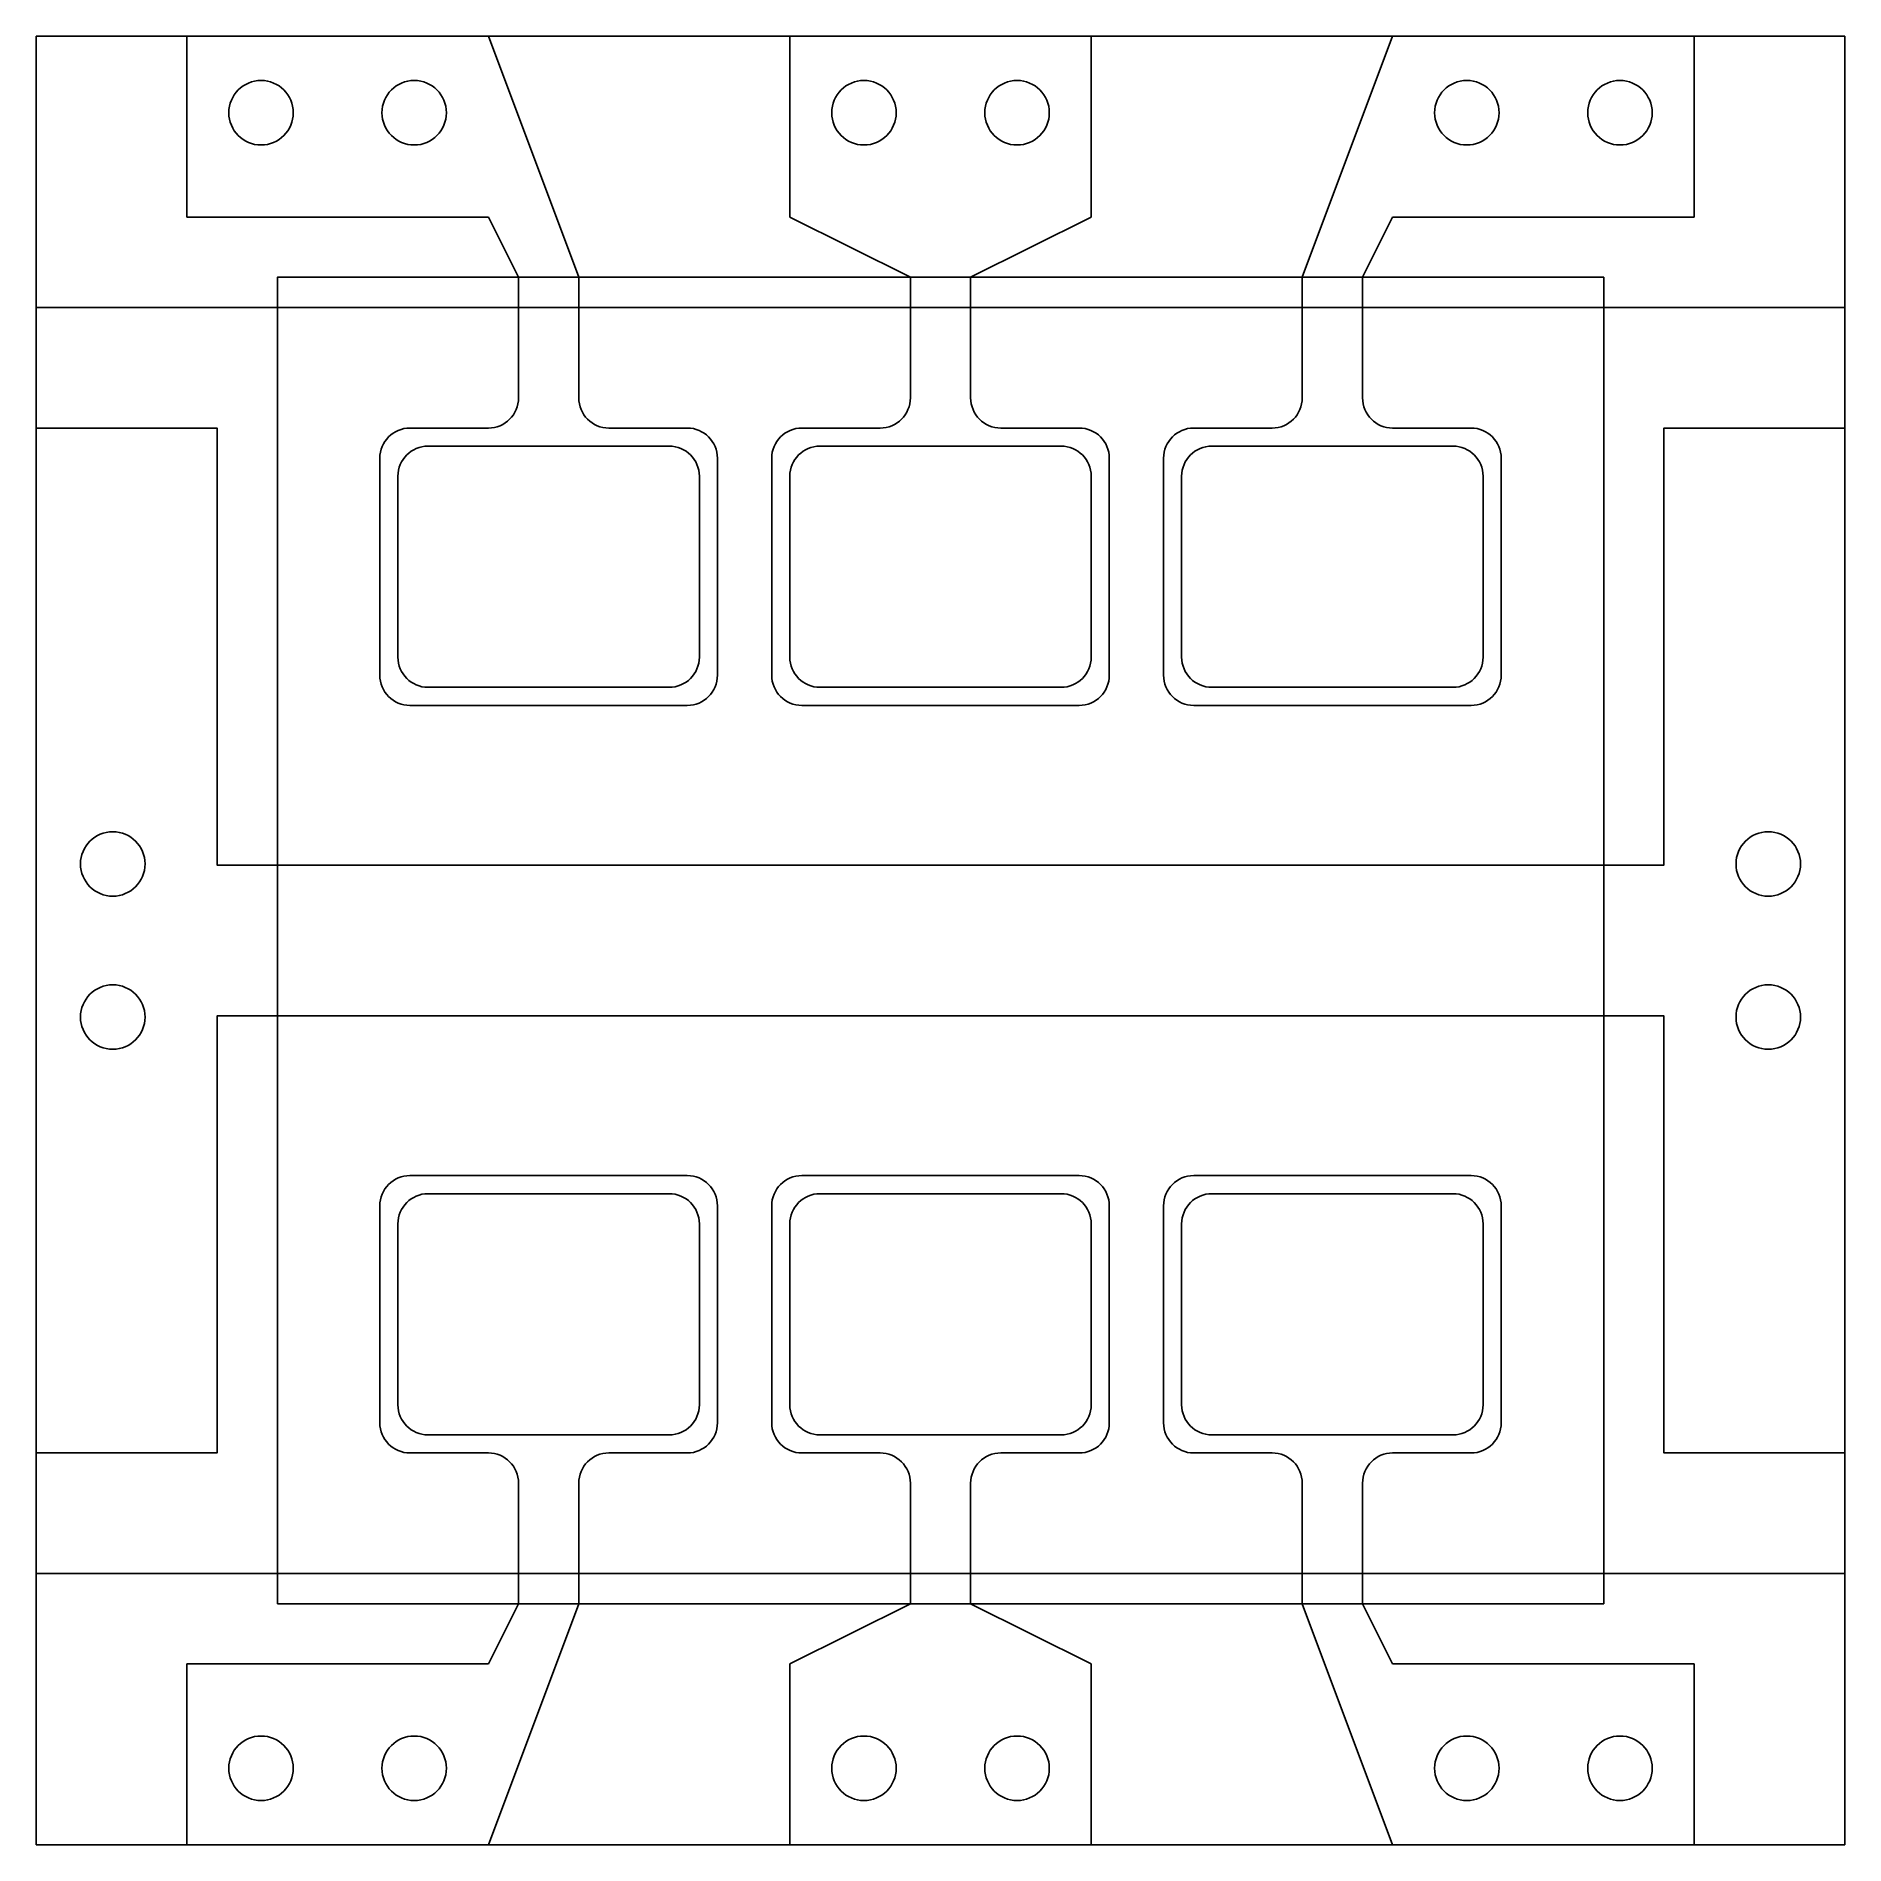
# Model space of a CAD drawing. Header units: millimetres. Extents: x 0 to 30, y 0 to 30.
import ezdxf

# ---------------------------------------------------------------- set-up
doc = ezdxf.new("R2010")
doc.units = ezdxf.units.MM
for name, color, linetype in [('encapsulation', 3, 'Continuous'), ('glassOutline', 7, 'Continuous'), ('lightMask-small-lower', 2, 'Continuous'), ('lightMask-small-upper', 2, 'Continuous'), ('pinPlacements', 6, 'Continuous'), ('pixel-electrodes-small-lower', 4, 'Continuous'), ('pixel-electrodes-small-upper', 4, 'Continuous'), ('TC-electrode-small', 4, 'Continuous'), ('TC-etch-lines', 1, 'Continuous')]:
    doc.layers.add(name, color=color, linetype=linetype)

msp = doc.modelspace()

# ---------------------------------------------------------------- linework, layer by layer
at = {"layer": 'encapsulation'}
msp.add_lwpolyline([(4, 4), (26, 4), (26, 26), (4, 26)], close=True, dxfattribs=at)
at = {"layer": 'glassOutline'}
msp.add_lwpolyline([(0, 0), (30, 0), (30, 30), (0, 30)], close=True, dxfattribs=at)
at = {"layer": 'lightMask-small-lower'}
for p, q in [((10.5, 10.8), (6.5, 10.8)), ((17, 10.8), (13, 10.8)), ((23.5, 10.8), (19.5, 10.8)), ((6, 10.3), (6, 7.3)), ((11, 7.3), (11, 10.3)), ((12.5, 10.3), (12.5, 7.3)), ((17.5, 7.3), (17.5, 10.3)), ((19, 10.3), (19, 7.3)), ((24, 7.3), (24, 10.3)), ((6.5, 6.8), (10.5, 6.8)), ((13, 6.8), (17, 6.8)), ((19.5, 6.8), (23.5, 6.8))]:
    msp.add_line(p, q, dxfattribs=at)
for centre, start, end in [((6.5, 10.3), 90, 180), ((10.5, 10.3), 0, 90), ((13, 10.3), 90, 180), ((17, 10.3), 0, 90), ((19.5, 10.3), 90, 180), ((23.5, 10.3), 0, 90), ((6.5, 7.3), 180, 270), ((10.5, 7.3), 270, 0), ((13, 7.3), 180, 270), ((17, 7.3), 270, 0), ((19.5, 7.3), 180, 270), ((23.5, 7.3), 270, 0)]:
    msp.add_arc(centre, 0.5, start, end, dxfattribs=at)
at = {"layer": 'lightMask-small-upper'}
for p, q in [((10.5, 23.2), (6.5, 23.2)), ((17, 23.2), (13, 23.2)), ((23.5, 23.2), (19.5, 23.2)), ((6, 22.7), (6, 19.7)), ((11, 19.7), (11, 22.7)), ((12.5, 22.7), (12.5, 19.7)), ((17.5, 19.7), (17.5, 22.7)), ((19, 22.7), (19, 19.7)), ((24, 19.7), (24, 22.7)), ((6.5, 19.2), (10.5, 19.2)), ((13, 19.2), (17, 19.2)), ((19.5, 19.2), (23.5, 19.2))]:
    msp.add_line(p, q, dxfattribs=at)
for centre, start, end in [((6.5, 22.7), 90, 180), ((10.5, 22.7), 0, 90), ((13, 22.7), 90, 180), ((17, 22.7), 0, 90), ((19.5, 22.7), 90, 180), ((23.5, 22.7), 0, 90), ((6.5, 19.7), 180, 270), ((10.5, 19.7), 270, 0), ((13, 19.7), 180, 270), ((17, 19.7), 270, 0), ((19.5, 19.7), 180, 270), ((23.5, 19.7), 270, 0)]:
    msp.add_arc(centre, 0.5, start, end, dxfattribs=at)
at = {"layer": 'pinPlacements'}
for centre in [(3.73, 28.73), (6.27, 28.73), (13.73, 28.73), (16.27, 28.73), (23.73, 28.73), (26.27, 28.73), (1.27, 16.27), (28.73, 16.27), (1.27, 13.73), (28.73, 13.73), (3.73, 1.27), (6.27, 1.27), (13.73, 1.27), (16.27, 1.27), (23.73, 1.27), (26.27, 1.27)]:
    msp.add_circle(centre, 0.535, dxfattribs=at)
at = {"layer": 'pixel-electrodes-small-lower'}
for p, q in [((10.8, 11.1), (6.2, 11.1)), ((17.3, 11.1), (12.7, 11.1)), ((23.8, 11.1), (19.2, 11.1)), ((5.7, 10.6), (5.7, 7)), ((11.3, 7), (11.3, 10.6)), ((12.2, 10.6), (12.2, 7)), ((17.8, 7), (17.8, 10.6)), ((18.7, 10.6), (18.7, 7)), ((24.3, 7), (24.3, 10.6)), ((6.2, 6.5), (7.5, 6.5)), ((10.8, 6.5), (9.5, 6.5)), ((12.7, 6.5), (14, 6.5)), ((17.3, 6.5), (16, 6.5)), ((19.2, 6.5), (20.5, 6.5)), ((23.8, 6.5), (22.5, 6.5)), ((8, 6), (8, 4)), ((9, 6), (9, 4)), ((14.5, 4), (14.5, 6)), ((15.5, 4), (15.5, 6)), ((21, 6), (21, 4)), ((22, 6), (22, 4)), ((9, 4), (7.5, 0)), ((7.5, 3), (8, 4)), ((12.5, 3), (14.5, 4)), ((17.5, 3), (15.5, 4)), ((22.5, 0), (21, 4)), ((22, 4), (22.5, 3)), ((2.5, 0), (2.5, 3)), ((2.5, 3), (7.5, 3)), ((12.5, 0), (12.5, 3)), ((17.5, 3), (17.5, 0)), ((27.5, 3), (22.5, 3)), ((27.5, 3), (27.5, 0)), ((7.5, 0), (2.5, 0)), ((17.5, 0), (12.5, 0)), ((27.5, 0), (22.5, 0))]:
    msp.add_line(p, q, dxfattribs=at)
for centre, start, end in [((6.2, 10.6), 90, 180), ((10.8, 10.6), 0, 90), ((12.7, 10.6), 90, 180), ((17.3, 10.6), 0, 90), ((19.2, 10.6), 90, 180), ((23.8, 10.6), 0, 90), ((6.2, 7), 180, 270), ((10.8, 7), 270, 0), ((12.7, 7), 180, 270), ((17.3, 7), 270, 0), ((19.2, 7), 180, 270), ((23.8, 7), 270, 0), ((7.5, 6), 0, 90), ((9.5, 6), 90, 180), ((14, 6), 359.9986, 90), ((16, 6), 90, 180), ((20.5, 6), 0, 90), ((22.5, 6), 90, 180)]:
    msp.add_arc(centre, 0.5, start, end, dxfattribs=at)
at = {"layer": 'pixel-electrodes-small-upper'}
for p, q in [((2.5, 27), (2.5, 30)), ((2.5, 30), (7.5, 30)), ((9, 26), (7.5, 30)), ((12.5, 27), (12.5, 30)), ((12.5, 30), (17.5, 30)), ((17.5, 30), (17.5, 27)), ((21, 26), (22.5, 30)), ((22.5, 30), (27.5, 30)), ((27.5, 30), (27.5, 27)), ((2.5, 27), (7.5, 27)), ((7.5, 27), (8, 26)), ((12.5, 27), (14.5, 26)), ((17.5, 27), (15.5, 26)), ((22.5, 27), (22, 26)), ((27.5, 27), (22.5, 27)), ((8, 24), (8, 26)), ((9, 24), (9, 26)), ((14.5, 26), (14.5, 24)), ((15.5, 26), (15.5, 24)), ((21, 24), (21, 26)), ((22, 24), (22, 26)), ((6.2, 23.5), (7.5, 23.5)), ((10.8, 23.5), (9.5, 23.5)), ((12.7, 23.5), (14, 23.5)), ((17.3, 23.5), (16, 23.5)), ((19.2, 23.5), (20.5, 23.5)), ((23.8, 23.5), (22.5, 23.5)), ((5.7, 23), (5.7, 19.4)), ((11.3, 19.4), (11.3, 23)), ((12.2, 23), (12.2, 19.4)), ((17.8, 19.4), (17.8, 23)), ((18.7, 23), (18.7, 19.4)), ((24.3, 19.4), (24.3, 23)), ((6.2, 18.9), (10.8, 18.9)), ((12.7, 18.9), (17.3, 18.9)), ((19.2, 18.9), (23.8, 18.9))]:
    msp.add_line(p, q, dxfattribs=at)
for centre, start, end in [((7.5, 24), 270, 0), ((9.5, 24), 180, 270), ((14, 24), 270, 0), ((16, 24), 180, 270), ((20.5, 24), 270, 0), ((22.5, 24), 180, 270), ((6.2, 23), 90, 180), ((10.8, 23), 0, 90), ((12.7, 23), 90, 180), ((17.3, 23), 0, 90), ((19.2, 23), 90, 180), ((23.8, 23), 0, 90), ((6.2, 19.4), 180, 270), ((10.8, 19.4), 270, 0), ((12.7, 19.4), 180, 270), ((17.3, 19.4), 270, 0), ((19.2, 19.4), 180, 270), ((23.8, 19.4), 270, 0)]:
    msp.add_arc(centre, 0.5, start, end, dxfattribs=at)
at = {"layer": 'TC-electrode-small'}
msp.add_lwpolyline([(0, 23.5), (3, 23.5), (3, 16.25), (27, 16.25), (27, 23.5), (30, 23.5), (30, 6.5), (27, 6.5), (27, 13.75), (3, 13.75), (3, 6.5), (0, 6.5), (0, 23.5)], dxfattribs=at)
at = {"layer": 'TC-etch-lines', "color": 1}
msp.add_lwpolyline([(0, 25.5), (0, 4.5), (30, 4.5), (30, 25.5)], close=True, dxfattribs=at)

doc.saveas('drawing.dxf')
